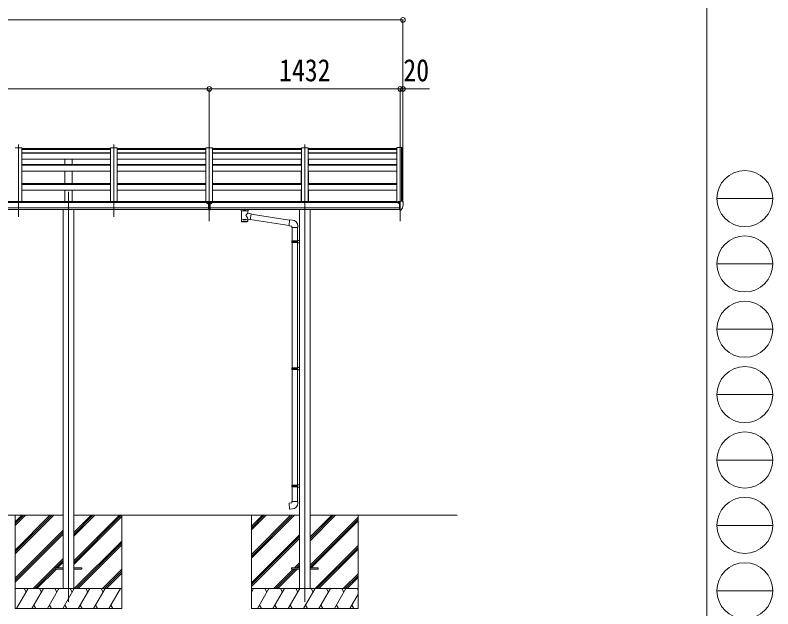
# Model space of a CAD drawing. Units: millimetres at full size. Extents: x -9783 to 9892, y -6828 to 6752.
# Drawn here: x 4208 to 9892, y -4339 to 112 of the extents above; entities that cross this region are included whole.
import ezdxf
from ezdxf.enums import TextEntityAlignment as Align

# ---------------------------------------------------------------- set-up
doc = ezdxf.new("R2010")
doc.units = ezdxf.units.MM
doc.header["$LTSCALE"] = 35
doc.header["$PDMODE"] = 32
doc.header["$PDSIZE"] = 35
for name, color, linetype, lineweight in [('0-0_0', 7, 'Continuous', 9), ('0-1_本体', 4, 'Continuous', 9), ('0-2_部品', 7, 'Continuous', 9), ('0-8_PARTS2', 2, 'Continuous', 9), ('0-A_寸法', 6, 'Continuous', 9), ('F-0_240', 7, 'Continuous', 9)]:
    doc.layers.add(name, color=color, linetype=linetype, lineweight=lineweight)
doc.styles.add('ＭＳ ゴシック', font='')
doc.styles.get('ＭＳ ゴシック').set_extended_font_data('MS Gothic')

msp = doc.modelspace()

# ---------------------------------------------------------------- linework, layer by layer
at = {"layer": '0-0_0'}
for p, q in [((1748.06, -3637.27), (4569.06, -3637.27)), ((4208.56, -3637.27), (4208.56, -4337.27)), ((4208.56, -3898), (4469.29, -3637.27)), ((4208.56, -3912.14), (4483.44, -3637.27)), ((4208.56, -3926.29), (4497.58, -3637.27)), ((4208.56, -3714.16), (4285.45, -3637.27)), ((4208.56, -3700.01), (4271.3, -3637.27)), ((4208.56, -3685.87), (4257.16, -3637.27)), ((4648.06, -3979), (4989.79, -3637.27)), ((4648.06, -3993.14), (5003.94, -3637.27)), ((4648.06, -3795.16), (4805.95, -3637.27)), ((4648.06, -3781.01), (4791.8, -3637.27)), ((4648.06, -3766.87), (4777.66, -3637.27)), ((4648.06, -3637.27), (6341.06, -3637.27)), ((5008.56, -3637.27), (5008.56, -4337.27)), ((5980.56, -3637.27), (5980.56, -4337.27)), ((5980.56, -3931.45), (6274.74, -3637.27)), ((5980.56, -3945.59), (6288.89, -3637.27)), ((5980.56, -3959.74), (6303.03, -3637.27)), ((5980.56, -3747.61), (6090.9, -3637.27)), ((5980.56, -3733.46), (6076.75, -3637.27)), ((5980.56, -3719.32), (6062.61, -3637.27)), ((7524.04, -3637.27), (6420.06, -3637.27)), ((6420.06, -3828.6), (6611.4, -3637.27)), ((6420.06, -3814.46), (6597.25, -3637.27)), ((6420.06, -3800.32), (6583.11, -3637.27)), ((6780.56, -3637.27), (6780.56, -4337.27)), ((4648.06, -4007.29), (5008.56, -3646.79)), ((6420.06, -4012.45), (6780.56, -3651.95)), ((6420.06, -4026.59), (6780.56, -3666.1)), ((6428.02, -4032.77), (6780.56, -3680.24)), ((4208.56, -4110.13), (4569.06, -3749.64)), ((4208.56, -4124.28), (4569.06, -3763.78)), ((4208.56, -4138.42), (4569.06, -3777.92)), ((5980.56, -4143.58), (6341.06, -3783.09)), ((5980.56, -4157.73), (6341.06, -3797.23)), ((4651.92, -4187.27), (5008.56, -3830.64)), ((4666.06, -4187.27), (5008.56, -3844.78)), ((4680.21, -4187.27), (5008.56, -3858.92)), ((5980.56, -4171.87), (6341.06, -3811.37)), ((6457.37, -4187.27), (6780.56, -3864.09)), ((6471.51, -4187.27), (6780.56, -3878.23)), ((6485.66, -4187.27), (6780.56, -3892.37)), ((4343.56, -4187.27), (4569.06, -3961.77)), ((4512.21, -4032.76), (4569.06, -3975.91)), ((4526.35, -4032.76), (4569.06, -3990.05)), ((6303.51, -4032.77), (6341.06, -3995.22)), ((6317.65, -4032.77), (6341.06, -4009.36)), ((6331.79, -4032.77), (6341.06, -4023.5)), ((4357.7, -4187.27), (4508.56, -4036.41)), ((4371.84, -4187.27), (4517.35, -4041.76)), ((4864.06, -4187.27), (5008.56, -4042.77)), ((4878.2, -4187.27), (5008.56, -4056.91)), ((4892.34, -4187.27), (5008.56, -4071.05)), ((6149.01, -4187.27), (6294.51, -4041.77)), ((6163.15, -4187.27), (6308.65, -4041.77)), ((6177.29, -4187.27), (6322.79, -4041.77)), ((6669.51, -4187.27), (6780.56, -4076.22)), ((6683.65, -4187.27), (6780.56, -4090.36)), ((6697.79, -4187.27), (6780.56, -4104.5)), ((5008.56, -4187.27), (4208.56, -4187.27)), ((4218.85, -4337.27), (4305.46, -4187.27)), ((4290.45, -4213.26), (4275.45, -4187.27)), ((4334.32, -4337.27), (4420.93, -4187.27)), ((4405.92, -4213.26), (4390.92, -4187.27)), ((4449.79, -4337.27), (4536.4, -4187.27)), ((4521.39, -4213.26), (4506.39, -4187.27)), ((4565.26, -4337.27), (4651.87, -4187.27)), ((4636.87, -4213.26), (4621.86, -4187.27)), ((4680.73, -4337.27), (4767.34, -4187.27)), ((4752.34, -4213.26), (4737.33, -4187.27)), ((4796.2, -4337.27), (4882.81, -4187.27)), ((4852.81, -4187.27), (4867.81, -4213.26)), ((4911.67, -4337.27), (4998.28, -4187.27)), ((6780.56, -4187.27), (5980.56, -4187.27)), ((5980.56, -4214.78), (5996.44, -4187.27)), ((6025.31, -4337.27), (6111.91, -4187.27)), ((6096.91, -4213.26), (6081.91, -4187.27)), ((6140.78, -4337.27), (6227.38, -4187.27)), ((6212.38, -4213.26), (6197.38, -4187.27)), ((6256.25, -4337.27), (6342.85, -4187.27)), ((6327.85, -4213.26), (6312.85, -4187.27)), ((6371.72, -4337.27), (6458.32, -4187.27)), ((6443.32, -4213.26), (6428.32, -4187.27)), ((6487.19, -4337.27), (6573.79, -4187.27)), ((6558.79, -4213.26), (6543.79, -4187.27)), ((6602.66, -4337.27), (6689.26, -4187.27)), ((6659.26, -4187.27), (6674.26, -4213.26)), ((6774.73, -4187.27), (6780.56, -4197.37)), ((6718.13, -4337.27), (6780.56, -4229.14)), ((4349.32, -4311.3), (4364.32, -4337.27)), ((4464.79, -4311.29), (4479.79, -4337.27)), ((4580.26, -4311.29), (4595.26, -4337.27)), ((4695.73, -4311.3), (4710.73, -4337.27)), ((4811.2, -4311.3), (4826.2, -4337.27)), ((4926.67, -4311.3), (4941.67, -4337.27)), ((6040.31, -4311.3), (6055.31, -4337.27)), ((6155.78, -4311.29), (6170.78, -4337.27)), ((6271.25, -4311.29), (6286.25, -4337.27)), ((6386.72, -4311.29), (6401.72, -4337.27)), ((6502.19, -4311.29), (6517.19, -4337.27)), ((6617.66, -4311.3), (6632.66, -4337.27)), ((6733.13, -4311.3), (6748.13, -4337.27)), ((4208.56, -4337.27), (5008.56, -4337.27)), ((5980.56, -4337.27), (6780.56, -4337.27))]:
    msp.add_line(p, q, dxfattribs=at)
at = {"layer": '0-1_本体'}
for p, q in [((4257.56, -881.55), (4207.56, -881.55)), ((4257.56, -881.55), (4257.56, -1281.12)), ((4923.56, -887.03), (4257.56, -887.03)), ((4257.56, -893.95), (4923.56, -893.95)), ((4923.56, -881.55), (4923.56, -1281.12)), ((4973.56, -881.55), (4923.56, -881.55)), ((4973.56, -881.55), (4973.56, -1281.12)), ((5639.56, -887.03), (4973.56, -887.03)), ((4973.56, -893.95), (5639.56, -893.95)), ((5639.56, -881.55), (5639.56, -1284.82)), ((5689.56, -881.55), (5639.56, -881.55)), ((5689.56, -881.55), (5689.56, -1284.82)), ((6355.56, -887.03), (5689.56, -887.03)), ((5689.56, -893.95), (6355.56, -893.95)), ((6355.56, -881.55), (6355.56, -1284.82)), ((6405.56, -881.55), (6355.56, -881.55)), ((6405.56, -881.55), (6405.56, -1284.82)), ((7071.56, -887.03), (6405.56, -887.03)), ((6405.56, -893.95), (7071.56, -893.95)), ((7071.56, -880.95), (7071.56, -1291.52)), ((7107.49, -881.15), (7106.86, -882.77)), ((7107.56, -881.03), (7107.56, -1281.34)), ((7115.62, -881.37), (7107.78, -880.96)), ((7116.56, -882.25), (7116.57, -1287.89)), ((4257.56, -920.66), (4923.56, -920.66)), ((4257.56, -923.51), (4923.56, -923.51)), ((4973.56, -920.66), (5639.56, -920.66)), ((4973.56, -923.51), (5639.56, -923.51)), ((5689.56, -920.66), (6355.56, -920.66)), ((5689.56, -923.51), (6355.56, -923.51)), ((6405.56, -920.66), (7071.56, -920.66)), ((6405.56, -923.51), (7071.56, -923.51)), ((4257.56, -968.24), (4923.56, -968.24)), ((4257.56, -1006.93), (4923.56, -1006.93)), ((4257.56, -1012.22), (4923.56, -1012.22)), ((4581.06, -1006.93), (4581.06, -968.24)), ((4636.06, -1006.93), (4636.06, -968.24)), ((4973.56, -968.24), (5639.56, -968.24)), ((4973.56, -1006.93), (5639.56, -1006.93)), ((4973.56, -1012.22), (5639.56, -1012.22)), ((5689.56, -968.24), (6355.56, -968.24)), ((5689.56, -1006.93), (6355.56, -1006.93)), ((5689.56, -1012.22), (6355.56, -1012.22)), ((6353.06, -1006.93), (6353.06, -968.24)), ((6405.56, -968.24), (7071.56, -968.24)), ((6405.56, -1006.93), (7071.56, -1006.93)), ((6405.56, -1012.22), (7071.56, -1012.22)), ((6408.06, -1006.93), (6408.06, -968.24)), ((4257.56, -1056.3), (4923.56, -1056.3)), ((4581.06, -1149.85), (4581.06, -1056.3)), ((4636.06, -1149.85), (4636.06, -1056.3)), ((4973.56, -1056.3), (5639.56, -1056.3)), ((5689.56, -1056.3), (6355.56, -1056.3)), ((6353.06, -1149.85), (6353.06, -1056.3)), ((6405.56, -1056.3), (7071.56, -1056.3)), ((6408.06, -1149.85), (6408.06, -1056.3)), ((4257.56, -1149.85), (4923.56, -1149.85)), ((4257.56, -1156.65), (4923.56, -1156.65)), ((4973.56, -1149.85), (5639.56, -1149.85)), ((4973.56, -1156.65), (5639.56, -1156.65)), ((5689.56, -1149.85), (6355.56, -1149.85)), ((5689.56, -1156.65), (6355.56, -1156.65)), ((6405.56, -1149.85), (7071.56, -1149.85)), ((6405.56, -1156.65), (7071.56, -1156.65)), ((4257.56, -1200.2), (4923.56, -1200.2)), ((4581.06, -1284.82), (4581.06, -1200.2)), ((4636.06, -1284.82), (4636.06, -1200.2)), ((4973.56, -1200.2), (5639.56, -1200.2)), ((5689.56, -1200.2), (6355.56, -1200.2)), ((6353.06, -1284.82), (6353.06, -1200.2)), ((6405.56, -1200.2), (7071.56, -1200.2)), ((6408.06, -1284.82), (6408.06, -1200.2)), ((5658.06, -1291.52), (659.06, -1291.52)), ((5634.56, -1284.82), (682.56, -1284.82)), ((5634.56, -1291.52), (5634.56, -1284.82)), ((5689.56, -1284.82), (5639.56, -1284.82)), ((7090.06, -1291.52), (5671.06, -1291.52)), ((7066.56, -1284.82), (5694.56, -1284.82)), ((5694.56, -1291.52), (5694.56, -1284.82)), ((7066.56, -1291.52), (7066.56, -1284.82)), ((659.06, -1332.75), (5658.06, -1332.75)), ((5658.06, -1344.59), (659.06, -1344.52)), ((4569.06, -1344.69), (4569.06, -4187.27)), ((4648.06, -1344.69), (4648.06, -4187.27)), ((5671.06, -1332.75), (7090.06, -1332.75)), ((7090.06, -1344.59), (5671.06, -1344.58)), ((6341.06, -1344.69), (6341.06, -4187.27)), ((6420.06, -1344.69), (6420.06, -4187.27))]:
    msp.add_line(p, q, dxfattribs=at)
msp.add_lwpolyline([(7106.86, -1281.34), (7106.86, -880.95), (7071.56, -880.95)], dxfattribs=at)
msp.add_circle((7082.59, -1296.26), 3, dxfattribs=at)
for centre, radius, start, end in [((7107.77, -881.26), 0.301, 87.13321, 158.93673), ((7115.56, -882.37), 1, 6.67014, 87)]:
    msp.add_arc(centre, radius, start, end, dxfattribs=at)
at = {"layer": '0-2_部品'}
for p, q in [((5650.09, -1296.66), (5650.09, -1298.32)), ((5650.09, -1297.56), (5651.09, -1297.56)), ((5651.09, -1298.32), (5651.09, -1296.66)), ((5652.09, -1297.42), (5653.09, -1297.42)), ((5658.06, -1288.98), (5658.06, -1347.84)), ((5677.04, -1297.42), (5676.04, -1297.42)), ((5678.04, -1296.66), (5678.04, -1298.32)), ((5678.04, -1297.56), (5679.04, -1297.56)), ((5679.04, -1298.32), (5679.04, -1296.66)), ((7080.06, -1287.19), (7080.06, -1291.52)), ((7095.06, -1286.03), (7081.06, -1286.09)), ((7084.56, -1286.07), (7084.56, -1284.17)), ((7085.06, -1296.26), (7084.76, -1296.26)), ((7085.59, -1296.26), (7085.06, -1296.26)), ((7085.39, -1283.76), (7095.06, -1283.04)), ((7090.06, -1291.08), (7096.56, -1290.68)), ((7095.06, -1282.26), (7096.56, -1282.26)), ((7095.06, -1282.26), (7095.06, -1288.43)), ((7096.56, -1349.84), (7096.56, -1281.34)), ((7111.65, -1281.91), (7115.72, -1287.72)), ((7118.56, -1290.71), (7118.56, -1291.34)), ((5658.06, -1334.68), (5671.06, -1334.68)), ((5902.56, -1350.65), (5902.56, -1344.53)), ((5906.66, -1355.15), (5906.65, -1435.44)), ((5952.46, -1372.72), (5952.46, -1355.14)), ((5956.56, -1350.65), (5956.56, -1344.53)), ((7090.06, -1346.64), (7095.56, -1346.64)), ((7096.06, -1347.64), (7095.56, -1346.64)), ((7096.56, -1347.64), (7096.06, -1347.64)), ((7098.06, -1349.75), (7096.56, -1349.84)), ((7098.06, -1349.75), (7101.77, -1349.52)), ((7104.19, -1348.03), (7113.93, -1332.65)), ((5977.69, -1376.63), (5952.46, -1372.72)), ((5952.48, -1435.44), (5952.46, -1418.81)), ((5952.46, -1419.07), (5970.66, -1421.89)), ((5977.69, -1376.63), (5970.66, -1421.89)), ((6263.35, -1465.51), (5970.93, -1420.15)), ((6267.02, -1423.58), (5977.37, -1378.65)), ((6287.99, -1423.97), (6267.15, -1422.14)), ((6329.06, -1479.71), (6329.06, -1468.8)), ((6283.06, -1479.71), (6329.06, -1479.71)), ((6285.06, -1479.71), (6285.06, -1580.23)), ((6327.06, -1479.71), (6327.06, -1577.67)), ((6283.06, -1582.23), (6284.06, -1580.23)), ((6283.06, -1582.23), (6327.06, -1582.23)), ((6283.06, -1582.23), (6283.06, -1590.23)), ((6283.06, -1590.23), (6327.06, -1590.23)), ((6283.06, -1590.23), (6284.06, -1592.23)), ((6284.06, -1580.23), (6327.06, -1580.23)), ((6322.59, -1582.23), (6322.16, -1580.23)), ((6325.06, -1577.73), (6341.06, -1577.26)), ((6325.06, -1579.73), (6325.06, -1577.73)), ((6325.06, -1579.73), (6327.06, -1579.73)), ((6341.06, -1577.26), (6341.06, -1595.2)), ((6284.06, -1592.23), (6327.06, -1592.23)), ((6285.06, -1592.23), (6285.06, -2531.37)), ((6325.06, -1594.73), (6325.06, -1592.73)), ((6325.06, -1594.73), (6341.06, -1595.2)), ((6327.06, -1594.79), (6327.06, -2528.82)), ((6283.06, -2533.37), (6284.06, -2531.37)), ((6283.06, -2533.37), (6327.06, -2533.37)), ((6283.06, -2533.37), (6283.06, -2541.37)), ((6283.06, -2541.37), (6327.06, -2541.37)), ((6283.06, -2541.37), (6284.06, -2543.37)), ((6284.06, -2531.37), (6327.06, -2531.37)), ((6284.06, -2543.37), (6327.06, -2543.37)), ((6285.06, -2543.37), (6285.06, -3412.68)), ((6322.59, -2533.37), (6322.16, -2531.37)), ((6325.06, -2528.87), (6341.06, -2528.4)), ((6325.06, -2530.87), (6325.06, -2528.87)), ((6325.06, -2530.87), (6327.06, -2530.87)), ((6325.06, -2545.87), (6325.06, -2543.87)), ((6325.06, -2545.87), (6341.06, -2546.35)), ((6327.06, -2545.93), (6327.06, -3410.12)), ((6341.06, -2528.4), (6341.06, -2546.35)), ((6325.06, -3410.18), (6341.06, -3409.71)), ((6325.06, -3412.18), (6325.06, -3410.18)), ((6341.06, -3409.71), (6341.06, -3427.65)), ((6283.06, -3414.68), (6284.06, -3412.68)), ((6283.06, -3414.68), (6327.06, -3414.68)), ((6283.06, -3414.68), (6283.06, -3422.68)), ((6283.06, -3422.68), (6327.06, -3422.68)), ((6283.06, -3422.68), (6284.06, -3424.68)), ((6284.06, -3412.68), (6327.06, -3412.68)), ((6284.06, -3424.68), (6327.06, -3424.68)), ((6285.06, -3424.68), (6285.06, -3534.68)), ((6322.59, -3414.68), (6322.16, -3412.68)), ((6325.06, -3412.18), (6327.06, -3412.18)), ((6325.06, -3427.18), (6325.06, -3425.18)), ((6325.06, -3427.18), (6341.06, -3427.65)), ((6327.06, -3427.23), (6327.06, -3534.68)), ((6283.06, -3534.68), (6329.06, -3534.68)), ((6283.06, -3544.68), (6283.06, -3534.68)), ((6329.06, -3534.68), (6329.06, -3545.59))]:
    msp.add_line(p, q, dxfattribs=at)
at = {"layer": '0-2_部品', "color": 4}
for p, q in [((4508.56, -4032.76), (4569.06, -4032.76)), ((4508.56, -4032.76), (4508.56, -4041.76)), ((4648.06, -4032.76), (4708.56, -4032.76)), ((4708.56, -4032.76), (4708.56, -4041.76)), ((6280.56, -4032.76), (6341.06, -4032.76)), ((6280.56, -4032.76), (6280.56, -4041.76)), ((6420.06, -4032.76), (6480.56, -4032.76)), ((6480.56, -4032.76), (6480.56, -4041.76)), ((4508.56, -4041.76), (4569.06, -4041.76)), ((4648.06, -4041.76), (4708.56, -4041.76)), ((6280.56, -4041.76), (6341.06, -4041.76)), ((6420.06, -4041.76), (6480.56, -4041.76))]:
    msp.add_line(p, q, dxfattribs=at)
at = {"layer": '0-2_部品'}
for points in [[(5649.09, -1296.52), (5648.09, -1296.52), (5648.09, -1297.42), (5649.09, -1297.42)], [(5651.09, -1295.62), (5651.09, -1294.72), (5650.09, -1294.72), (5650.09, -1295.62)], [(5650.09, -1298.32), (5650.09, -1299.22), (5651.09, -1299.22), (5651.09, -1298.32)], [(5653.09, -1297.42), (5653.09, -1296.52), (5652.09, -1296.52)], [(5658.06, -1288.98), (5671.06, -1288.98), (5671.06, -1347.84), (5658.06, -1347.84)], [(5676.04, -1297.42), (5676.04, -1296.52), (5677.04, -1296.52)], [(5678.04, -1295.62), (5678.04, -1294.72), (5679.04, -1294.72), (5679.04, -1295.62)], [(5679.04, -1298.32), (5679.04, -1299.22), (5678.04, -1299.22), (5678.04, -1298.32)], [(5680.04, -1296.52), (5681.04, -1296.52), (5681.04, -1297.42), (5680.04, -1297.42)], [(7080.06, -1294.64), (7080.06, -1296.26), (7079.59, -1296.26)], [(7084.76, -1295.07), (7084.76, -1296.26), (7080.06, -1296.26)], [(7085.39, -1283.76), (7085.22, -1283.78), (7085.06, -1283.81), (7084.92, -1283.85), (7084.8, -1283.9), (7084.7, -1283.96), (7084.62, -1284.03), (7084.58, -1284.1), (7084.56, -1284.17)], [(7090.06, -1346.64), (7090.06, -1288.43), (7095.06, -1288.43)], [(7096.56, -1281.34), (7108.56, -1281.34), (7110.9, -1281.49)], [(5902.6, -1350.71), (5902.58, -1350.35), (5902.82, -1349.39), (5903.35, -1348.51), (5904.15, -1347.67), (5905.26, -1346.87), (5906.66, -1346.15)], [(5902.6, -1350.59), (5902.58, -1350.95), (5902.82, -1351.91), (5903.35, -1352.79), (5904.15, -1353.63), (5905.26, -1354.43), (5906.66, -1355.15)], [(5952.46, -1346.16), (5952.7, -1346.26), (5954.05, -1346.99), (5955.16, -1347.84), (5955.92, -1348.7), (5956.38, -1349.6), (5956.55, -1350.49)], [(5952.46, -1355.14), (5952.7, -1355.05), (5954.05, -1354.31), (5955.16, -1353.46), (5955.92, -1352.6), (5956.38, -1351.7), (5956.55, -1350.81)], [(7096.56, -1335.95), (7093.4, -1335.55), (7090.06, -1335.12)], [(6267.15, -1422.14), (6263.14, -1467.97), (6283.06, -1469.71), (6283.06, -1479.71)], [(6322.59, -1582.23), (6322.59, -1590.23), (6322.16, -1592.23)], [(6325.06, -1592.73), (6327.06, -1592.73), (6327.06, -1579.73)], [(6322.59, -2533.37), (6322.59, -2541.37), (6322.16, -2543.37)], [(6325.06, -2543.87), (6327.06, -2543.87), (6327.06, -2530.87)], [(6322.59, -3414.68), (6322.59, -3422.68), (6322.16, -3424.68)], [(6325.06, -3425.18), (6327.06, -3425.18), (6327.06, -3412.18)], [(6287.99, -3590.42), (6267.15, -3592.24), (6263.14, -3546.42), (6283.06, -3544.68)]]:
    msp.add_lwpolyline(points, dxfattribs=at)
for centre, radius, start, end in [((7082.56, -1296.26), 2.5, 28.35764, 180), ((7082.56, -1296.26), 2.5, 0, 28.35764), ((7110.83, -1282.48), 1, 35, 86.5), ((6926.07, -1291.34), 192.49, 347.8767, 359.9992), ((7115.56, -1290.71), 3, 0, 87), ((5919.63, -1395.87), 51.38, 92.46126, 104.61963), ((5939.52, -1395.87), 51.38, 75.38037, 87.53874), ((7101.59, -1346.53), 3, 273.5, 330), ((7111.33, -1331.15), 3, 330, 348.16652), ((6284.06, -1468.8), 45, 0, 85), ((6284.06, -3545.59), 45, 275, 0)]:
    msp.add_arc(centre, radius, start, end, dxfattribs=at)
for centre, major_axis in [((5650.59, -1296.67), (5.9, 0)), ((5678.54, -1296.67), (-5.9, 0))]:
    msp.add_ellipse(centre, major_axis=major_axis, ratio=0.9, dxfattribs=at)
for centre, major_axis, ratio, start_param, end_param in [((5650.59, -1296.97), (5.9, 0), 0.9, 6.2831853, 9.424778), ((5649.09, -1295.62), (-1, 0), 0.9, 1.5707963, 3.1415927), ((5649.09, -1298.32), (1, 0), 0.9, 6.2831853, 7.8539816), ((5649.09, -1296.66), (1, 0), 0.9, 6.2831853, 6.9023328), ((5652.09, -1295.62), (1, 0), 0.9, 3.1415927, 4.712389), ((5652.09, -1296.66), (-1, 0), 0.9, 5.6640378, 6.2831853), ((5652.09, -1298.32), (-1, 0), 0.9, 4.712389, 6.2831853), ((5678.54, -1296.97), (-5.9, 0), 0.9, 3.1415927, 6.2831853), ((5677.04, -1295.62), (-1, 0), 0.9, 1.5707963, 3.1415927), ((5677.04, -1298.32), (1, 0), 0.9, 6.2831853, 7.8539816), ((5677.04, -1296.66), (1, 0), 0.9, 6.2831853, 6.9023328), ((5680.04, -1295.62), (1, 0), 0.9, 3.1415927, 4.712389), ((5680.04, -1296.66), (-1, 0), 0.9, 5.6640378, 6.2831853), ((5680.04, -1298.32), (-1, 0), 0.9, 4.712389, 6.2831853), ((7081.06, -1287.19), (0.02, 1.1), 0.906239, 0.0206394, 1.5914357), ((5929.56, -1356.34), (-22.91, -0.42), 0.072511, 4.711586, 6.2823824), ((5929.59, -1354.71), (-22.91, -0.42), 0.072511, 4.711586, 6.2823824), ((5929.54, -1354.72), (22.92, -0.42), 0.07247, 0.0008089, 1.5716053), ((5929.54, -1356.34), (22.92, -0.42), 0.07247, 0.0008089, 1.5716053), ((5940.56, -1350.65), (16, 0), 0.361356, 0, 0.0194874), ((5940.56, -1350.65), (16, 0), 0.361356, 6.2636979, 6.2831853), ((5929.56, -1423), (22.91, 0), 0.122865, 6.2831853, 9.424778), ((5929.56, -1392.28), (-22.81, 26.62), 0.234429, 3.1563334, 4.5976381), ((5932.12, -1394.92), (20.32, 22.25), 0.045535, 4.9756507, 6.2441899), ((5929.56, -1435.44), (22.92, 0), 0.101955, 6.2829723, 9.4248207), ((5929.56, -1435.44), (22.92, 0), 0.101955, 3.1415499, 6.2833984)]:
    msp.add_ellipse(centre, major_axis=major_axis, ratio=ratio, start_param=start_param, end_param=end_param, dxfattribs=at)
at = {"layer": '0-8_PARTS2'}
for p, q in [((4232.56, -1400.87), (4232.56, -857.02)), ((4948.56, -1400.87), (4948.56, -857.02)), ((5664.56, -1431.07), (5664.56, -857.02)), ((6380.56, -1431.07), (6380.56, -857.02)), ((7096.56, -1431.07), (7096.56, -857.02)), ((4608.56, -1212.06), (4608.56, -4287.29)), ((6380.56, -1337.27), (6380.56, -4287.27))]:
    msp.add_line(p, q, dxfattribs=at)
at = {"layer": '0-A_寸法'}
for p, q in [((632.57, 76.38), (7116.57, 76.38)), ((7116.57, 76.38), (7116.57, -440.86)), ((652.57, -440.86), (5664.56, -440.86)), ((5664.56, -440.86), (5664.56, -896.44)), ((5664.56, -440.86), (7096.56, -440.86)), ((7096.56, -440.86), (7096.56, -896.44)), ((7096.56, -440.86), (7116.57, -440.86)), ((7116.57, -440.86), (7116.57, -896.44)), ((7116.57, -440.86), (7316.57, -440.86))]:
    msp.add_line(p, q, dxfattribs=at)
for p in [(7116.57, 76.38), (5664.56, -440.86), (7096.56, -440.86), (7116.57, -440.86)]:
    msp.add_point(p, dxfattribs=at)
at = {"layer": 'F-0_240', "color": 5}
msp.add_line((9396.97, 6751.9), (9396.97, -6828.1), dxfattribs=at)
at = {"layer": 'F-0_240', "color": 4}
for p, q in [((9471.77, -1263.1), (9891.77, -1263.1)), ((9471.77, -1753.1), (9891.77, -1753.1)), ((9471.77, -2243.1), (9891.77, -2243.1)), ((9471.77, -2733.1), (9891.77, -2733.1)), ((9471.77, -3223.1), (9891.77, -3223.1)), ((9471.77, -3713.1), (9891.77, -3713.1)), ((9471.77, -4203.1), (9891.77, -4203.1))]:
    msp.add_line(p, q, dxfattribs=at)
for centre in [(9681.77, -1263.1), (9681.77, -1753.1), (9681.77, -2243.1), (9681.77, -2733.1), (9681.77, -3223.1), (9681.77, -3713.1), (9681.77, -4203.1)]:
    msp.add_circle(centre, 210, dxfattribs=at)

# ---------------------------------------------------------------- texts
at = {"layer": '0-A_寸法', "color": 7, "style": 'ＭＳ ゴシック', "width": 0.85}
for s, p in [('1432', (6188.06, -433.86)), ('20', (7120.32, -433.86))]:
    msp.add_text(s, height=166.8, dxfattribs=at).set_placement(p, align=Align.BOTTOM_LEFT)

doc.saveas('drawing.dxf')
